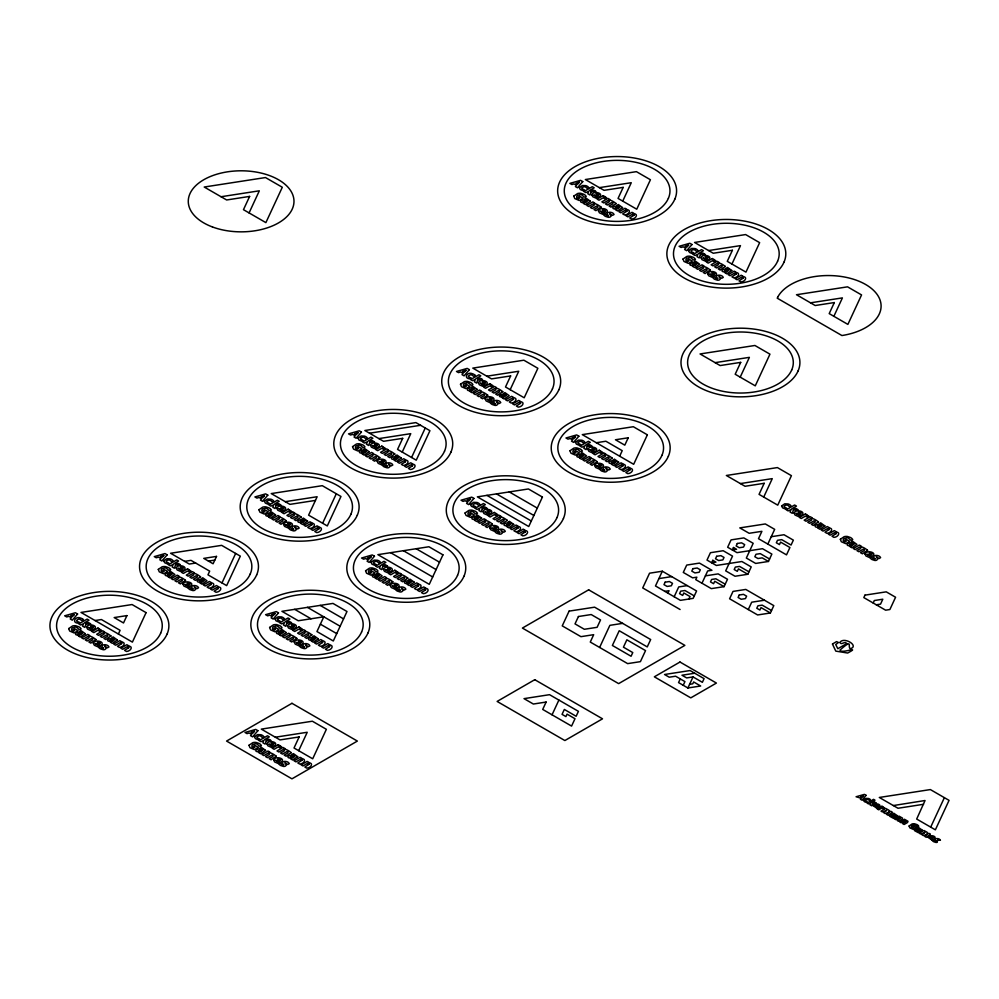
<?xml version="1.0" encoding="UTF-8"?>
<svg xmlns="http://www.w3.org/2000/svg" width="999" height="999" viewBox="0 0 999 999"><rect width="100%" height="100%" fill="white"/><g stroke="black" fill="none" stroke-linecap="round" stroke-linejoin="round"><path stroke-width="1.5" d="M923.526 804.307L898.001 808.253L879.307 797.464L930.369 789.572L949.05 800.361L935.376 829.832L916.682 819.043L925.049 800.511L893.331 805.556M249.076 212.924L259.328 190.809L221.041 196.741M118.382 634.015L120.092 630.332L101.411 619.542L95.03 620.529M221.99 582.917L235.664 553.446M322.627 523.239L336.301 493.768M402.235 452.085L410.776 433.653L378.871 438.598M411.576 457.48L425.249 427.997M298.689 750.699L307.23 732.267L275.324 737.212M510.177 389.685L518.731 371.253L486.825 376.198M622.727 201.124L631.281 182.705L599.375 187.637M619.667 456.206L622.227 450.674L605.881 441.233L596.316 442.719M731.942 264.036L740.496 245.617L708.591 250.549M552.047 714.822L558.891 700.074M599.625 647.439L609.877 625.337L622.639 623.364M740.209 377.147L749.4 357.355L715.122 362.649M662.325 571.216L655.481 585.963L680.394 600.349L693.156 598.364L696.578 590.996L662.325 571.216L649.55 573.201L642.719 587.936L680.094 609.515M667.931 593.156L669.08 590.696L664.822 591.358M674.163 596.753L678.721 586.925L687.237 585.601M688.898 599.025L690.047 596.565L683.816 592.969L682.679 595.429L679.557 593.631L680.694 591.171L684.952 590.521L694.293 595.916M701.972 583.229L707.679 570.941L711.925 570.292L699.475 563.099L686.713 565.072L683.291 572.439L692.632 577.834L696.89 577.172L695.741 579.632L711.313 588.623L724.075 586.65L727.497 579.27L718.156 573.888L705.394 575.861M833.865 316.308L842.419 297.889L810.514 302.822M763.723 497.065L772.277 478.633L740.371 483.578M680.269 678.908L678.558 682.592L687.899 687.986L700.661 686.001L693.656 681.955L692.806 683.803L689.61 684.303M683.229 685.289L684.939 681.605L675.599 676.211L669.218 677.197L664.547 674.5L690.072 670.541L704.083 678.633L702.372 682.317L693.031 676.922L686.65 677.921L681.98 675.224L694.742 673.239M687.899 687.986L693.031 676.922M747.801 574.275L751.211 566.908L741.87 561.513L716.345 565.471L707.005 560.077L710.426 552.709L723.189 550.724L732.529 556.118L725.686 570.866L735.039 576.248L747.801 574.275L738.448 568.881L737.312 571.341L734.203 569.542L735.339 567.082L739.597 566.433L748.938 571.828M767.831 544.08L774.675 529.345L765.321 523.951L739.797 527.897L749.15 533.291L761.912 531.318L758.491 538.686L786.513 554.87L789.934 547.502L780.594 542.107L779.457 544.567L776.335 542.769L777.484 540.309L781.73 539.647L791.071 545.042L793.356 540.134L784.015 534.74L771.253 536.713M768.443 561.463L771.865 554.095L762.524 548.701L737 552.647L727.659 547.252L731.068 539.885L743.843 537.912L753.184 543.306L746.34 558.041L755.681 563.436L768.443 561.463L762.212 557.867L757.966 558.528L754.844 556.73L755.993 554.27L760.239 553.621L769.592 559.015M748.276 609.565L751.698 602.197L764.46 600.224M770.379 612.986L773.8 605.619L745.778 589.435L733.016 591.408L729.595 598.776L757.617 614.959L770.379 612.986L761.038 607.592L759.902 610.052L756.78 608.254L757.929 605.794L762.175 605.144L771.528 610.526M873.163 602.996L874.312 600.536L882.816 599.213L880.531 604.133L876.285 604.795M930.693 827.135L944.38 797.664M165.609 573.838L168.019 573.101L171.99 574.5L172.028 573.513L169.193 572.315L170.642 571.478L174.875 574.512L169.88 577.859L168.007 576.773L168.656 576.411L165.584 575.524A2.46 1.424 0 0 1 165.597 573.888M197.69 580.132L200.1 579.395L204.071 580.781L204.108 579.807L201.274 578.608L202.735 577.772L206.955 580.794L201.973 584.14L200.1 583.066L200.737 582.692L197.677 581.805A2.46 1.424 0 0 1 197.69 580.169M690.334 263.486L692.732 262.737L696.703 264.136L696.74 263.162L693.905 261.963L695.366 261.126L699.587 264.148L694.605 267.495L692.732 266.421L693.368 266.046L690.309 265.16A2.46 1.424 0 0 1 690.321 263.524M499.9 394.98L502.31 394.243L506.281 395.629L506.318 394.655L503.484 393.456L504.945 392.619L509.165 395.654L504.17 398.988L502.31 397.914L502.947 397.54L499.875 396.653A2.46 1.424 0 0 1 499.9 395.017M372.889 575.249L375.299 574.5L379.27 575.899L379.308 574.924L376.473 573.726L377.934 572.877L382.155 575.911L377.16 579.258L375.299 578.184L375.936 577.809L372.864 576.923A2.46 1.424 0 0 1 372.889 575.287M577.31 455.219L579.72 454.47L583.678 455.869L583.716 454.895L580.881 453.696L582.342 452.847L586.563 455.881L581.58 459.228L579.707 458.154L580.344 457.779L577.285 456.893A2.46 1.424 0 0 1 577.297 455.257M847.651 543.743L850.062 542.994L854.033 544.393L854.07 543.419L851.235 542.22L852.696 541.383L856.917 544.405L851.922 547.752L850.062 546.678L850.698 546.303L847.627 545.417A2.46 1.424 0 0 1 847.639 543.781M369.53 433.204L420.579 425.299M285.252 501.673L317.158 496.728L308.604 515.159L327.297 525.936L340.971 496.466L322.29 485.676L271.241 493.581L289.922 504.37L315.447 500.412M184.615 561.351L190.996 560.364L209.678 571.141L207.967 574.825L226.661 585.614L240.334 556.143L221.653 545.354L170.604 553.259L189.286 564.048L195.667 563.049M208.429 561.076L214.81 560.089M658.903 578.596L671.665 576.61M725.224 584.19L715.883 578.796L711.625 579.457L710.489 581.905L713.598 583.703L714.735 581.256L724.075 586.65M509.265 491.92L537.287 508.104M496.503 493.893L533.866 515.472M486.925 495.367L531.306 520.991M416.171 548.738L439.535 562.212M403.409 550.711L436.113 569.592M390.646 552.684L432.692 576.96M320.204 605.394L343.569 618.881M307.442 607.367L340.147 626.248M294.68 609.34L311.039 618.781M320.379 624.175L336.725 633.616M474.762 374.987L475.399 375.774C473.364 378.171 472.015 372.839 469.255 375.374C465.509 377.697 474.725 377.585 469.992 378.896C462.999 378.396 467.345 371.316 472.427 373.713A6.331 3.659 0 0 1 474.762 374.987M82.967 619.318L83.604 620.117C81.568 622.514 80.22 617.17 77.46 619.717C73.714 622.027 82.929 621.915 78.197 623.239C71.204 622.727 75.549 615.659 80.632 618.056A6.331 3.659 0 0 1 82.967 619.33M832.467 644.093L835.788 651.123L847.664 653.034C861.9 645.317 840.746 654.333 840.009 650.049C853.433 638.311 847.439 646.341 850.174 648.776C859.914 646.116 843.743 636.051 839.772 642.557C841.533 645.729 844.717 640.484 846.865 643.518L837.824 648.713L835.726 644.542L838.498 642.482L836.538 641.608L832.492 644.005M163.724 560.851L164.698 562.749L167.782 564.048C172.365 562.986 162.213 562.075 167.907 560.139C170.529 558.566 171.141 563.486 173.189 560.926L172.552 560.139A6.331 3.659 0 0 0 170.217 558.866L166.858 558.716L163.724 560.851M264.36 501.173L265.334 503.071L268.419 504.37C273.002 503.309 262.849 502.397 268.544 500.462C271.166 498.901 271.778 503.808 273.826 501.248L273.189 500.462A6.331 3.659 0 0 0 270.854 499.188L267.495 499.038L264.36 501.173M254.445 736.713L255.407 738.623L258.491 739.909C263.074 738.848 252.922 737.936 258.616 736.001C261.251 734.44 261.863 739.36 263.898 736.787L263.261 736.001A6.331 3.659 0 0 0 260.926 734.727L257.58 734.59L254.445 736.713M275.05 618.918L276.011 620.816L279.096 622.115C283.679 621.041 273.526 620.129 279.221 618.206C281.855 616.633 282.467 621.553 284.503 618.993L283.866 618.194A6.331 3.659 0 0 0 281.543 616.92L278.184 616.783L275.05 618.918M357.992 438.099L358.953 440.01L362.038 441.296C366.621 440.234 356.468 439.323 362.162 437.387C364.797 435.826 365.409 440.746 367.445 438.174L366.808 437.387A6.331 3.659 0 0 0 364.485 436.113L361.126 435.976L357.992 438.099M371.016 562.25L371.978 564.16L375.062 565.446C379.645 564.385 369.493 563.473 375.187 561.55C377.822 559.977 378.434 564.897 380.469 562.325L379.832 561.538A6.331 3.659 0 0 0 377.497 560.264L374.15 560.127L371.016 562.25M470.479 504.458L471.453 506.356L474.537 507.654C479.12 506.58 468.968 505.669 474.662 503.746C477.285 502.172 477.897 507.092 479.945 504.532L479.308 503.733A6.331 3.659 0 0 0 476.973 502.46L473.613 502.322L470.479 504.458M579.333 187.637L580.294 189.535L583.379 190.834C587.961 189.76 577.809 188.848 583.503 186.925C586.138 185.352 586.738 190.272 588.786 187.712L588.149 186.913A6.331 3.659 0 0 0 585.814 185.639L582.454 185.502L579.333 187.637M575.424 442.22L576.386 444.13L579.47 445.417C584.065 444.355 573.901 443.444 579.595 441.521C582.23 439.947 582.842 444.867 584.877 442.295L584.24 441.508A6.331 3.659 0 0 0 581.918 440.234L578.558 440.097L575.424 442.22M688.536 250.549L689.51 252.447L692.594 253.746C697.177 252.672 687.025 251.76 692.719 249.837C695.341 248.264 695.953 253.184 698.001 250.624L697.364 249.825A6.331 3.659 0 0 0 695.029 248.564L691.67 248.414L688.536 250.549M781.605 505.944L782.579 507.842L785.664 509.14C790.246 508.066 780.094 507.155 785.788 505.232C788.423 503.658 789.023 508.578 791.071 506.018L790.434 505.219A6.331 3.659 0 0 0 788.099 503.958L784.739 503.808L781.605 505.944M863.436 800.049C864.073 803.508 870.216 802.334 865.284 800.586C866.77 796.927 870.766 802.684 870.291 799.487A4.92 2.847 0 0 0 868.481 798.501L865.871 798.388L863.436 800.049M86.588 627.16L87.575 629.133L91.196 630.706C95.941 630.357 81.031 624.338 93.631 629.432C99.912 626.048 88.112 622.452 86.588 627.16M93.357 643.306L94.343 645.279L97.964 646.852C102.71 646.503 87.8 640.484 100.387 645.579C106.681 642.182 94.88 638.598 93.357 643.306M176.174 567.969L177.16 569.954L180.782 571.515C185.527 571.178 170.617 565.147 183.217 570.242C189.498 566.858 177.697 563.274 176.174 567.969M182.942 584.115L183.928 586.088L187.55 587.662C192.295 587.325 177.385 581.293 189.985 586.388C196.266 583.004 184.465 579.42 182.942 584.115M276.81 508.291L277.797 510.277L281.418 511.85C286.164 511.5 271.253 505.482 283.853 510.564C290.135 507.18 278.334 503.596 276.81 508.291M283.579 524.438L284.565 526.411L288.187 527.984C292.932 527.647 278.022 521.615 290.622 526.71C296.903 523.326 285.102 519.742 283.579 524.438M266.883 743.83L267.882 745.816L271.503 747.389C276.236 747.04 261.326 741.021 273.926 746.103C280.207 742.719 268.406 739.135 266.883 743.83M287.487 626.036L288.486 628.009L292.108 629.582C296.84 629.233 281.93 623.214 294.53 628.309C300.811 624.912 289.011 621.328 287.487 626.036M273.651 759.977L274.65 761.962L278.271 763.536C283.004 763.186 268.094 757.167 280.694 762.249C286.975 758.865 275.175 755.281 273.651 759.977M294.255 642.17L295.254 644.155L298.876 645.729C303.609 645.379 288.699 639.36 301.298 644.455C307.58 641.058 295.779 637.474 294.255 642.17M370.429 445.217L371.428 447.202L375.05 448.776C379.782 448.426 364.872 442.407 377.472 447.49C383.753 444.105 371.953 440.522 370.429 445.217M377.197 461.363L378.196 463.349L381.818 464.922C386.551 464.572 371.64 458.553 384.24 463.636C390.522 460.252 378.721 456.668 377.197 461.363M383.454 569.368L384.453 571.353L388.074 572.927C392.807 572.577 377.897 566.558 390.497 571.64C396.778 568.256 384.977 564.672 383.454 569.368M390.222 585.514L391.221 587.499L394.842 589.073C399.575 588.723 384.665 582.704 397.265 587.787C403.546 584.403 391.745 580.819 390.222 585.514M478.384 382.817L479.37 384.802L482.992 386.376C487.737 386.026 472.827 380.007 485.427 385.09C491.708 381.705 479.907 378.122 478.384 382.817M485.152 398.963L486.138 400.949L489.76 402.522C494.505 402.172 479.595 396.153 492.182 401.236C498.476 397.852 486.675 394.268 485.152 398.963M482.929 511.563L483.916 513.548L487.537 515.122C492.282 514.772 477.372 508.753 489.972 513.848C496.253 510.452 484.453 506.868 482.929 511.563M489.697 527.709L490.684 529.695L494.305 531.268C499.05 530.919 484.14 524.9 496.74 529.982C503.021 526.598 491.221 523.014 489.697 527.709M591.77 194.755L592.769 196.728L596.378 198.302C601.123 197.952 586.213 191.933 598.813 197.028C605.094 193.631 593.294 190.047 591.77 194.755M598.438 210.839L599.437 212.824L603.059 214.398C607.804 214.048 592.882 208.029 605.481 213.112C611.775 209.728 599.962 206.144 598.438 210.839M587.862 449.338L588.861 451.323L592.482 452.897C597.227 452.547 582.305 446.528 594.904 451.61C601.186 448.226 589.385 444.642 587.862 449.338M594.63 465.484L595.629 467.47L599.25 469.043C603.995 468.693 589.073 462.674 601.673 467.757C607.954 464.373 596.153 460.789 594.63 465.484M700.986 257.667L701.972 259.64L705.594 261.214C710.339 260.864 695.429 254.845 708.029 259.94C714.31 256.543 702.509 252.959 700.986 257.667M707.654 273.751L708.653 275.736L712.275 277.31C717.007 276.96 702.097 270.941 714.697 276.024C720.978 272.64 709.178 269.056 707.654 273.751M794.055 513.061L795.042 515.034L798.663 516.608C803.408 516.258 788.498 510.239 801.098 515.334C807.379 511.95 795.579 508.354 794.055 513.061M864.984 554.008L865.983 555.993L869.605 557.567C874.337 557.217 859.427 551.198 872.027 556.281C878.308 552.897 866.508 549.313 864.984 554.008M873.101 805.581C884.727 814.11 868.119 800.861 878.583 807.354C883.478 804.719 874.287 801.922 873.101 805.581M928.271 837.437C939.897 845.966 923.288 832.704 933.753 839.21C938.635 836.575 929.457 833.778 928.271 837.437M68.694 628.596L69.68 631.031L74.151 632.966L78.084 630.694L74.588 628.683L73.089 629.545L74.65 630.444C71.603 633.316 69.905 627.31 73.988 627.409C77.597 625.274 78.571 631.78 81.106 628.92A8.179 4.72 0 0 0 78.884 626.81L75.799 625.761A5.182 2.997 0 0 0 72.527 625.973L68.694 628.596M158.292 569.405L159.266 571.84L163.736 573.776L167.67 571.503L164.173 569.492L162.675 570.354L164.236 571.253C161.189 574.125 159.49 568.119 163.586 568.231C167.183 566.096 168.157 572.602 170.692 569.73A8.179 4.72 0 0 0 168.469 567.632L165.384 566.583A5.182 2.997 0 0 0 162.113 566.795L158.292 569.405M258.928 509.727L259.902 512.162L264.373 514.098L268.306 511.825L264.81 509.815L263.311 510.676L264.872 511.575C261.825 514.448 260.127 508.441 264.211 508.553C267.819 506.418 268.793 512.924 271.328 510.052A8.179 4.72 0 0 0 269.106 507.954L266.021 506.905A5.182 2.997 0 0 0 262.749 507.117L258.928 509.727M249.001 745.266L249.975 747.702L254.458 749.65L258.391 747.377L254.895 745.354L253.396 746.216L254.945 747.115C251.898 749.987 250.2 743.98 254.295 744.093C257.904 741.957 258.878 748.463 261.401 745.591A8.179 4.72 0 0 0 259.178 743.493L256.094 742.444A5.182 2.997 0 0 0 252.822 742.657L249.001 745.266M269.605 627.459L270.592 629.894L275.062 631.843L278.996 629.57L275.499 627.547L274.001 628.421L275.549 629.308C272.502 632.192 270.816 626.186 274.9 626.286C278.509 624.15 279.483 630.656 282.018 627.784A8.179 4.72 0 0 0 279.795 625.686L276.698 624.637A5.182 2.997 0 0 0 273.439 624.85L269.605 627.459M352.547 446.653L353.534 449.088L358.004 451.036L361.938 448.763L358.441 446.74L356.943 447.602L358.491 448.501C355.444 451.373 353.758 445.367 357.842 445.479C361.451 443.344 362.425 449.85 364.96 446.978A8.179 4.72 0 0 0 362.737 444.88L359.64 443.831A5.182 2.997 0 0 0 356.381 444.043L352.547 446.653M365.572 570.804L366.546 573.239L371.029 575.187L374.962 572.914L371.466 570.891L369.967 571.753L371.516 572.652C368.469 575.524 366.77 569.517 370.866 569.63C374.475 567.494 375.449 574 377.972 571.128A8.179 4.72 0 0 0 375.749 569.03L372.664 567.981A5.182 2.997 0 0 0 369.393 568.194L365.572 570.804M460.489 384.253L461.476 386.688L465.946 388.636L469.88 386.363L466.383 384.34L464.885 385.202L466.446 386.101C463.399 388.973 461.7 382.967 465.784 383.079C469.393 380.944 470.367 387.45 472.902 384.578A8.179 4.72 0 0 0 470.679 382.48L467.594 381.431A5.182 2.997 0 0 0 464.323 381.643L460.489 384.253M465.047 512.999L466.021 515.434L470.492 517.382L474.425 515.109L470.929 513.086L469.43 513.948L470.991 514.847C467.944 517.719 466.246 511.725 470.329 511.825C473.938 509.69 474.912 516.196 477.447 513.324A8.179 4.72 0 0 0 475.224 511.226L472.14 510.177A5.182 2.997 0 0 0 468.868 510.389L465.047 512.999M573.788 196.129L574.775 198.564L579.245 200.512L583.179 198.239L579.682 196.216L578.184 197.078L579.732 197.977C576.698 200.849 574.999 194.842 579.083 194.955C582.692 192.819 583.666 199.325 586.201 196.453A8.179 4.72 0 0 0 583.978 194.355L580.881 193.307A5.182 2.997 0 0 0 577.622 193.519L573.788 196.129M569.979 450.774L570.966 453.209L575.436 455.157L579.37 452.884L575.874 450.861L574.375 451.723L575.923 452.622C572.889 455.494 571.191 449.488 575.274 449.6C578.883 447.465 579.857 453.971 582.392 451.098A8.179 4.72 0 0 0 580.169 449.001L577.072 447.952A5.182 2.997 0 0 0 573.813 448.164L569.979 450.774M683.004 259.041L683.99 261.476L688.461 263.424L692.394 261.151L688.898 259.128L687.399 259.99L688.948 260.889C685.901 263.761 684.215 257.767 688.299 257.867C691.907 255.732 692.881 262.238 695.416 259.365A8.179 4.72 0 0 0 693.194 257.267L690.097 256.219A5.182 2.997 0 0 0 686.837 256.431L683.004 259.041M840.334 539.298L841.308 541.733L845.791 543.681L849.724 541.408L846.228 539.385L844.729 540.247L846.278 541.146C843.231 544.018 841.533 538.011 845.629 538.124C849.237 535.988 850.211 542.494 852.734 539.622A8.179 4.72 0 0 0 850.511 537.524L847.427 536.475A5.182 2.997 0 0 0 844.155 536.688L840.334 539.298M909.102 825.998L909.864 827.884L913.348 829.395L916.408 827.634L913.685 826.061L912.524 826.735L913.723 827.434C911.363 829.669 910.039 824.999 913.223 825.074C916.021 823.413 916.782 828.483 918.755 826.248A6.369 3.671 0 0 0 917.02 824.612L914.622 823.8A4.033 2.323 0 0 0 912.075 823.963L909.102 825.998M103.372 648.101C101.361 649.862 100.512 644.355 98.614 647.252A7.492 4.321 0 0 0 100.375 648.826L103.134 649.725A2.572 1.486 0 0 0 104.883 649.537L106.094 648.513L104.633 646.016L107.442 647.814L108.966 646.94C107.617 643.393 98.664 644.318 103.372 648.101M192.957 588.923C190.946 590.684 190.097 585.177 188.199 588.061A7.492 4.321 0 0 0 189.96 589.635L192.72 590.546A2.572 1.486 0 0 0 194.468 590.359L195.679 589.323L194.218 586.825L197.028 588.636L198.551 587.749C197.203 584.203 188.249 585.127 192.957 588.923M293.594 529.245C291.583 531.006 290.734 525.499 288.836 528.384A7.492 4.321 0 0 0 290.597 529.957L293.356 530.869A2.572 1.486 0 0 0 295.105 530.681L296.316 529.645L294.855 527.147L297.665 528.958L299.188 528.071C297.839 524.525 288.886 525.449 293.594 529.245M304.27 646.977C302.26 648.738 301.423 643.231 299.525 646.128A7.492 4.321 0 0 0 301.273 647.702L304.033 648.601A2.572 1.486 0 0 0 305.794 648.413L306.993 647.389L305.544 644.892L308.354 646.69L309.877 645.816C308.529 642.257 299.575 643.181 304.27 646.977M283.666 764.784C281.656 766.545 280.806 761.038 278.921 763.935A7.492 4.321 0 0 0 280.669 765.496L283.429 766.408A2.572 1.486 0 0 0 285.19 766.221L286.388 765.197L284.94 762.687L287.749 764.497L289.273 763.611C287.924 760.064 278.958 760.988 283.666 764.784M387.212 466.171C385.202 467.932 384.365 462.425 382.467 465.322A7.492 4.321 0 0 0 384.215 466.883L386.975 467.794A2.572 1.486 0 0 0 388.736 467.607L389.935 466.583L388.486 464.073L391.296 465.884L392.819 464.997C391.471 461.451 382.517 462.375 387.212 466.171M400.237 590.322C398.226 592.082 397.377 586.575 395.492 589.472A7.492 4.321 0 0 0 397.24 591.046L400 591.945A2.572 1.486 0 0 0 401.76 591.758L402.959 590.734L401.511 588.236L404.32 590.034L405.844 589.148C404.495 585.601 395.529 586.525 400.237 590.322M495.167 403.771C493.156 405.532 492.307 400.025 490.409 402.922A7.492 4.321 0 0 0 492.17 404.483L494.93 405.394A2.572 1.486 0 0 0 496.678 405.207L497.889 404.183L496.428 401.673L499.238 403.484L500.761 402.597C499.413 399.051 490.459 399.975 495.167 403.771M499.712 532.517C497.702 534.278 496.853 528.771 494.955 531.668A7.492 4.321 0 0 0 496.715 533.241L499.475 534.14A2.572 1.486 0 0 0 501.223 533.953L502.435 532.929L500.974 530.432L503.783 532.23L505.307 531.343C503.958 527.797 495.005 528.721 499.712 532.517M608.466 215.647C606.455 217.407 605.606 211.9 603.708 214.797A7.492 4.321 0 0 0 605.469 216.371L608.229 217.27A2.572 1.486 0 0 0 609.977 217.083L611.188 216.059L609.727 213.561L612.537 215.359L614.06 214.473C612.712 210.926 603.758 211.85 608.466 215.647M604.645 470.292C602.647 472.052 601.798 466.545 599.899 469.443A7.492 4.321 0 0 0 601.648 471.016L604.42 471.915A2.572 1.486 0 0 0 606.168 471.728L607.367 470.704L605.918 468.206L608.728 470.005L610.252 469.118C608.903 465.571 599.949 466.496 604.645 470.292M717.669 278.559C715.659 280.319 714.822 274.812 712.924 277.71A7.492 4.321 0 0 0 714.672 279.283L717.432 280.182A2.572 1.486 0 0 0 719.193 279.995L720.391 278.971L718.943 276.473L721.753 278.271L723.276 277.385C721.927 273.838 712.974 274.762 717.669 278.559M874.999 558.816C872.989 560.576 872.139 555.069 870.254 557.966A7.492 4.321 0 0 0 872.002 559.54L874.762 560.439A2.572 1.486 0 0 0 876.523 560.252L877.721 559.228L876.273 556.73L879.083 558.528L880.606 557.642C879.257 554.095 870.291 555.019 874.999 558.816M936.063 841.17C934.502 842.544 933.84 838.261 932.367 840.509A5.832 3.359 0 0 0 933.74 841.732L935.888 842.432A1.998 1.149 0 0 0 937.249 842.294C937.786 838.773 936.875 840.334 940.421 840.259C939.372 837.499 932.404 838.223 936.063 841.17M78.134 634.028L79.995 635.052L81.256 634.328L78.134 634.028M110.227 640.322L112.088 641.346L113.337 640.621L110.227 640.322M167.72 574.85L169.58 575.861L170.841 575.137L167.72 574.85M199.812 581.131L201.673 582.155L202.934 581.43L199.812 581.131M268.356 515.172L270.217 516.196L271.478 515.459L268.356 515.172M300.449 521.453L302.31 522.477L303.559 521.753L300.449 521.453M279.046 632.904L280.906 633.928L282.168 633.204L279.046 632.904M258.441 750.711L260.302 751.735L261.551 751.011L258.441 750.711M311.126 639.198L312.987 640.209L314.248 639.485L311.126 639.198M361.988 452.097L363.848 453.121L365.11 452.397L361.988 452.097M290.522 756.992L292.382 758.016L293.644 757.292L290.522 756.992M394.068 458.379L395.929 459.403L397.19 458.678L394.068 458.379M375.012 576.248L376.873 577.272L378.122 576.548L375.012 576.248M407.093 582.529L408.953 583.553L410.214 582.829L407.093 582.529M469.93 389.697L471.79 390.721L473.051 389.997L469.93 389.697M502.022 395.979L503.883 397.003L505.132 396.278L502.022 395.979M474.475 518.444L476.336 519.468L477.597 518.743L474.475 518.444M506.568 524.737L508.429 525.749L509.69 525.024L506.568 524.737M583.229 201.573L585.089 202.597L586.351 201.873L583.229 201.573M615.409 207.917L617.27 208.941L618.531 208.217L615.409 207.917M579.42 456.218L581.281 457.242L582.542 456.518L579.42 456.218M611.5 462.5L613.374 463.524L614.622 462.799L611.5 462.5M692.444 264.485L694.305 265.509L695.566 264.785L692.444 264.485M724.625 270.829L726.485 271.853L727.747 271.129L724.625 270.829M817.694 526.223L819.555 527.247L820.816 526.523L817.694 526.223M849.774 544.742L851.635 545.766L852.884 545.042L849.774 544.742M891.495 815.821L892.944 816.62L893.918 816.058L891.495 815.821M916.445 830.231L917.894 831.018L918.868 830.456L916.445 830.231M95.941 639.535L90.784 643.094L88.886 642.007L92.645 639.822L92.682 638.848L91.446 638.548L87.175 641.008L85.277 639.922L89.023 637.737L89.073 636.763L87.837 636.463L83.566 638.935L81.681 637.849L87.712 634.365L89.598 635.451L88.923 635.839C92.033 636.663 93.569 637.749 95.941 639.535M110.951 635.976L105.794 639.535L103.908 638.436L107.655 636.251L107.705 635.277L106.468 634.977L102.185 637.449L100.3 636.351L104.046 634.178L104.096 633.191L102.86 632.891L98.576 635.364L96.703 634.278L102.735 630.794L104.608 631.88L103.946 632.267C107.055 633.091 108.591 634.178 110.951 635.976M185.527 580.344L180.369 583.903L178.484 582.817L182.23 580.631L182.28 579.657L181.031 579.358L176.761 581.83L174.875 580.731L178.609 578.546L178.671 577.572L177.422 577.272L173.152 579.745L171.266 578.658L177.298 575.174L179.183 576.261L178.521 576.648C181.618 577.472 183.154 578.558 185.527 580.344M200.537 576.785L195.379 580.344L193.494 579.245L197.24 577.072L197.29 576.086L196.054 575.786L191.771 578.259L189.885 577.172L193.631 574.987L193.681 574.013L192.445 573.701L188.162 576.173L186.289 575.087L192.32 571.603L194.193 572.689L193.531 573.076C196.641 573.901 198.177 574.987 200.537 576.785M286.164 520.679L281.006 524.238L279.108 523.139L282.867 520.954L282.904 519.98L281.668 519.68L277.397 522.152L275.499 521.053L279.245 518.881L279.308 517.894L278.059 517.594L273.788 520.067L271.903 518.981L277.934 515.496L279.82 516.583L279.146 516.97C282.255 517.794 283.791 518.881 286.164 520.679M301.174 517.107L296.016 520.666L294.131 519.567L297.877 517.395L297.927 516.408L296.691 516.108L292.407 518.581L290.522 517.494L294.268 515.309L294.318 514.335L293.082 514.035L288.798 516.495L286.925 515.409L292.957 511.925L294.83 513.011L294.168 513.399C297.277 514.223 298.813 515.309 301.174 517.107M296.84 638.411L291.683 641.97L289.797 640.883L293.544 638.698L293.594 637.724L292.357 637.424L288.074 639.884L286.189 638.798L289.935 636.613L289.985 635.639L288.748 635.339L284.478 637.799L282.592 636.713L288.624 633.241L290.497 634.328L289.835 634.702C292.944 635.539 294.48 636.625 296.84 638.411M311.863 634.84L306.705 638.398L304.82 637.312L308.566 635.127L308.616 634.153L307.367 633.853L303.097 636.313L301.211 635.227L304.945 633.041L305.007 632.067L303.758 631.768L299.488 634.24L297.615 633.154L303.634 629.67L305.519 630.756L304.857 631.143C307.954 631.967 309.49 633.054 311.863 634.84M276.236 756.218L271.079 759.777L269.193 758.678L272.939 756.493L272.989 755.519L271.753 755.219L267.47 757.692L265.584 756.593L269.33 754.42L269.38 753.433L268.144 753.134L263.861 755.606L261.988 754.52L268.019 751.036L269.892 752.122L269.231 752.509C272.34 753.333 273.876 754.42 276.236 756.218M379.782 457.604L374.625 461.163L372.739 460.064L376.486 457.879L376.536 456.905L375.299 456.605L371.016 459.078L369.131 457.979L372.877 455.806L372.927 454.82L371.69 454.52L367.407 456.993L365.534 455.906L371.566 452.422L373.439 453.509L372.777 453.896C375.886 454.72 377.422 455.806 379.782 457.604M291.258 752.647L286.101 756.206L284.203 755.119L287.962 752.934L287.999 751.96L286.763 751.648L282.492 754.12L280.594 753.034L284.34 750.848L284.39 749.874L283.154 749.575L278.883 752.035L276.998 750.948L283.029 747.477L284.915 748.551L284.24 748.938C287.35 749.774 288.886 750.861 291.258 752.647M394.805 454.033L389.647 457.592L387.762 456.506L391.508 454.32L391.558 453.346L390.309 453.034L386.039 455.507L384.153 454.42L387.887 452.235L387.949 451.261L386.7 450.961L382.43 453.421L380.544 452.335L386.576 448.863L388.461 449.937L387.799 450.324C390.896 451.161 392.432 452.247 394.805 454.033M392.807 581.755L387.649 585.314L385.764 584.215L389.51 582.042L389.56 581.056L388.324 580.756L384.041 583.229L382.155 582.142L385.901 579.957L385.951 578.983L384.715 578.671L380.432 581.143L378.559 580.057L384.59 576.573L386.463 577.659L385.801 578.046C388.911 578.871 390.447 579.957 392.807 581.755M407.829 578.184L402.672 581.743L400.774 580.656L404.533 578.471L404.57 577.497L403.334 577.197L399.063 579.657L397.165 578.571L400.911 576.386L400.961 575.412L399.725 575.112L395.454 577.572L393.569 576.485L399.6 573.014L401.486 574.1L400.811 574.475C403.921 575.312 405.457 576.398 407.829 578.184M487.737 395.204L482.579 398.763L480.681 397.664L484.44 395.479L484.478 394.505L483.241 394.205L478.971 396.678L477.072 395.579L480.819 393.406L480.869 392.42L479.632 392.12L475.362 394.593L473.476 393.506L479.508 390.022L481.393 391.108L480.719 391.496C483.828 392.32 485.364 393.406 487.737 395.204M502.747 391.633L497.589 395.192L495.704 394.106L499.45 391.92L499.5 390.946L498.264 390.634L493.981 393.107L492.095 392.02L495.841 389.835L495.891 388.861L494.655 388.561L490.372 391.021L488.499 389.935L494.53 386.463L496.403 387.537L495.741 387.924C498.851 388.761 500.387 389.847 502.747 391.633M492.282 523.951L487.125 527.509L485.227 526.411L488.986 524.238L489.023 523.264L487.787 522.952L483.516 525.424L481.63 524.338L485.364 522.152L485.427 521.178L484.178 520.879L479.907 523.339L478.022 522.252L484.053 518.781L485.939 519.855L485.264 520.242C488.374 521.078 489.91 522.152 492.282 523.951M601.023 207.08L595.879 210.639L593.98 209.54L597.727 207.367L597.777 206.381L596.54 206.081L592.27 208.554L590.372 207.467L594.118 205.282L594.168 204.308L592.931 204.008L588.661 206.468L586.775 205.382L592.807 201.898L594.692 202.984L594.018 203.371C597.127 204.196 598.663 205.282 601.023 207.08M507.292 520.379L502.135 523.938L500.249 522.852L503.996 520.666L504.045 519.692L502.809 519.393L498.526 521.853L496.64 520.766L500.387 518.581L500.437 517.607L499.2 517.307L494.917 519.767L493.044 518.693L499.075 515.209L500.949 516.296L500.287 516.67C503.396 517.507 504.932 518.593 507.292 520.379M616.133 203.559L610.988 207.118L609.09 206.031L612.837 203.846L612.887 202.872L611.65 202.572L607.38 205.045L605.481 203.946L609.228 201.761L609.278 200.787L608.041 200.487L603.771 202.959L601.885 201.873L607.916 198.389L609.802 199.475L609.128 199.862C612.237 200.687 613.773 201.773 616.133 203.559M597.215 461.725L592.07 465.284L590.172 464.185L593.918 462.013L593.968 461.026L592.732 460.726L588.461 463.199L586.563 462.112L590.309 459.927L590.359 458.953L589.123 458.641L584.852 461.113L582.966 460.027L588.998 456.543L590.884 457.629L590.209 458.017C593.319 458.841 594.855 459.927 597.215 461.725M612.237 458.154L607.08 461.713L605.194 460.626L608.94 458.441L608.99 457.467L607.742 457.167L603.471 459.627L601.585 458.541L605.319 456.356L605.382 455.382L604.133 455.082L599.862 457.542L597.989 456.456L604.02 452.984L605.894 454.07L605.232 454.445C608.341 455.282 609.865 456.368 612.237 458.154M710.239 269.992L705.082 273.551L703.196 272.452L706.942 270.279L706.992 269.305L705.756 268.993L701.473 271.466L699.587 270.379L703.333 268.194L703.383 267.22L702.147 266.92L697.864 269.38L695.991 268.294L702.022 264.822L703.895 265.896L703.234 266.283C706.343 267.12 707.879 268.194 710.239 269.992M725.349 266.471L720.192 270.03L718.306 268.943L722.052 266.758L722.102 265.784L720.866 265.484L716.583 267.957L714.697 266.858L718.443 264.673L718.493 263.699L717.257 263.399L712.974 265.871L711.101 264.785L717.132 261.301L719.005 262.387L718.343 262.774C721.453 263.599 722.989 264.685 725.349 266.471M818.418 521.865L813.261 525.424L811.375 524.338L815.122 522.152L815.172 521.178L813.935 520.879L809.665 523.351L807.766 522.252L811.513 520.079L811.563 519.093L810.326 518.793L806.056 521.266L804.17 520.179L810.201 516.695L812.075 517.782L811.413 518.169C814.522 518.993 816.058 520.079 818.418 521.865M867.569 550.249L862.412 553.808L860.526 552.709L864.272 550.536L864.322 549.55L863.086 549.25L858.803 551.723L856.917 550.636L860.663 548.451L860.713 547.477L859.477 547.177L855.194 549.637L853.321 548.551L859.352 545.067L861.225 546.153L860.564 546.54C863.673 547.365 865.209 548.451 867.569 550.249M892.057 812.437L888.049 815.209L886.588 814.36L889.535 811.9L885.251 813.586L883.778 812.736L886.725 810.276L882.442 811.962L880.981 811.126L885.663 808.416L888.998 810.251L889.085 811.176L891.021 811.413A2.21 1.274 0 0 1 891.932 812L892.057 812.437M930.294 834.502L926.273 837.274L924.812 836.425L927.759 833.965L923.476 835.651L922.002 834.802L924.949 832.354L920.666 834.04L919.205 833.191L923.888 830.481L927.234 832.317L927.309 833.253L929.245 833.491A2.21 1.274 0 0 1 930.169 834.078L930.294 834.502M121.703 643.593L117.532 646.303L119.418 647.389C123.901 647.252 126.686 641.733 121.016 642.12L121.678 641.733L119.805 640.646L113.774 644.13L115.647 645.217L119.93 642.744L121.703 643.593M128.746 647.664L124.575 650.361L126.461 651.46C130.944 651.323 133.729 645.791 128.059 646.191L128.721 645.804L126.836 644.717L120.817 648.201L122.69 649.288L126.96 646.815L128.746 647.664M211.288 584.415L207.118 587.112L209.003 588.211C213.486 588.061 216.271 582.542 210.602 582.929L211.264 582.554L209.39 581.468L203.359 584.939L205.232 586.026L209.515 583.566L211.288 584.415M218.331 588.473L214.161 591.183L216.046 592.27C220.529 592.132 223.314 586.6 217.645 587L218.306 586.613L216.433 585.526L210.402 589.01L212.275 590.097L216.546 587.624L218.331 588.473M311.925 524.737L307.754 527.435L309.64 528.533C314.123 528.384 316.908 522.864 311.238 523.251L311.9 522.877L310.027 521.79L303.996 525.262L305.869 526.348L310.152 523.888L311.925 524.737M318.968 528.796L314.797 531.505L316.683 532.592C321.166 532.455 323.951 526.923 318.281 527.322L318.943 526.935L317.058 525.849L311.039 529.333L312.912 530.419L317.183 527.947L318.968 528.796M322.602 642.469L318.431 645.179L320.329 646.266C324.812 646.128 327.597 640.596 321.928 640.996L322.59 640.609L320.704 639.522L314.673 643.006L316.558 644.093L320.829 641.62L322.602 642.469M329.645 646.54L325.474 649.238L327.372 650.337C331.855 650.187 334.64 644.667 328.958 645.054L329.633 644.667L327.747 643.593L321.715 647.065L323.601 648.151L327.872 645.691L329.645 646.54M301.998 760.276L297.827 762.974L299.725 764.073C304.208 763.935 306.993 758.403 301.311 758.79L301.985 758.416L300.1 757.329L294.068 760.813L295.954 761.887L300.224 759.427L301.998 760.276M405.544 461.663L401.373 464.36L403.271 465.459C407.754 465.322 410.539 459.79 404.87 460.177L405.532 459.802L403.646 458.716L397.614 462.2L399.5 463.274L403.771 460.814L405.544 461.663M309.041 764.335L304.87 767.045L306.755 768.131C311.251 767.994 314.023 762.462 308.354 762.861L309.016 762.474L307.143 761.388L301.111 764.872L302.997 765.958L307.267 763.486L309.041 764.335M412.587 465.721L408.416 468.431L410.314 469.518C414.797 469.38 417.582 463.848 411.9 464.248L412.575 463.861L410.689 462.774L404.657 466.258L406.543 467.345L410.814 464.872L412.587 465.721M418.569 585.814L414.398 588.511L416.296 589.61C420.779 589.472 423.564 583.94 417.882 584.34L418.556 583.953L416.67 582.867L410.639 586.351L412.525 587.437L416.795 584.964L418.569 585.814M425.611 589.872L421.441 592.582L423.326 593.668C427.822 593.531 430.594 588.011 424.925 588.399L425.586 588.011L423.713 586.925L417.682 590.409L419.568 591.495L423.838 589.023L425.611 589.872M513.498 399.263L509.328 401.96L511.213 403.059C515.696 402.922 518.481 397.39 512.812 397.777L513.474 397.402L511.6 396.316L505.569 399.8L507.442 400.874L511.725 398.414L513.498 399.263M520.541 403.321L516.371 406.031L518.256 407.117C522.739 406.98 525.524 401.448 519.855 401.848L520.516 401.461L518.631 400.374L512.612 403.858L514.485 404.945L518.756 402.472L520.541 403.321M518.044 528.009L513.873 530.719L515.759 531.805C520.242 531.668 523.026 526.136 517.357 526.535L518.019 526.148L516.146 525.062L510.114 528.546L511.988 529.632L516.271 527.16L518.044 528.009M626.885 211.189L622.714 213.898L624.612 214.985C629.095 214.847 631.88 209.315 626.198 209.715L626.873 209.328L624.987 208.242L618.955 211.726L620.841 212.812L625.112 210.339L626.885 211.189M525.087 532.067L520.916 534.777L522.802 535.864C527.285 535.726 530.069 530.207 524.4 530.594L525.062 530.207L523.189 529.12L517.157 532.604L519.03 533.691L523.301 531.231L525.087 532.067M633.928 215.26L629.757 217.957L631.643 219.056C636.126 218.906 638.91 213.386 633.241 213.774L633.903 213.399L632.03 212.312L625.998 215.784L627.872 216.87L632.155 214.41L633.928 215.26M622.989 465.784L618.818 468.481L620.704 469.58C625.187 469.443 627.971 463.911 622.302 464.31L622.964 463.923L621.078 462.837L615.059 466.321L616.932 467.407L621.203 464.935L622.989 465.784M630.019 469.842L625.849 472.552L627.747 473.638C632.23 473.501 635.014 467.982 629.333 468.369L630.007 467.982L628.121 466.895L622.09 470.379L623.975 471.466L628.246 468.993L630.019 469.842M736.101 274.101L731.93 276.81L733.815 277.897C738.298 277.759 741.083 272.24 735.414 272.627L736.076 272.24L734.203 271.154L728.171 274.638L730.044 275.724L734.327 273.251L736.101 274.101M743.144 278.172L738.973 280.869L740.858 281.968C745.341 281.83 748.126 276.298 742.457 276.686L743.119 276.311L741.246 275.225L735.214 278.709L737.087 279.782L741.358 277.322L743.144 278.172M829.17 529.495L824.999 532.205L826.885 533.291C831.38 533.154 834.153 527.634 828.483 528.021L829.145 527.634L827.272 526.548L821.24 530.032L823.126 531.118L827.397 528.646L829.17 529.495M836.213 533.566L832.042 536.263L833.928 537.362C838.411 537.225 841.195 531.693 835.526 532.092L836.188 531.705L834.315 530.619L828.283 534.103L830.157 535.189L834.44 532.717L836.213 533.566M900.424 818.368L897.177 820.479L898.65 821.328L902.085 819.317L902.509 818.119L898.95 816.083L894.255 818.793L895.716 819.63L899.038 817.706L900.424 818.368M905.893 821.528L902.646 823.638L904.12 824.487L907.554 822.477L907.979 821.278L904.42 819.242L899.724 821.952L901.185 822.789L904.52 820.878L905.893 821.528M85.976 624.125L84.815 627.409L82.58 626.123L83.579 623.663L80.657 625.012L78.784 623.925L87.138 619.105L89.011 620.192L84.328 622.889L88.474 622.564L90.684 623.838L85.976 624.125M175.562 564.934L174.4 568.231L172.165 566.933L173.164 564.472L170.242 565.821L168.369 564.747L176.723 559.915L178.596 561.001L173.913 563.711L178.059 563.374L180.27 564.66L175.562 564.934M276.199 505.257L275.037 508.553L272.802 507.255L273.801 504.795L270.879 506.143L269.006 505.069L277.36 500.237L279.233 501.323L274.55 504.033L278.696 503.696L280.906 504.982L276.199 505.257M286.888 623.001L285.726 626.286L283.491 624.999L284.478 622.539L281.568 623.888L279.683 622.802L288.037 617.981L289.922 619.068L285.239 621.765L289.373 621.44L291.596 622.714L286.888 623.001M369.83 442.182L368.656 445.479L366.433 444.18L367.42 441.733L364.51 443.081L362.625 441.995L370.979 437.162L372.864 438.249L368.181 440.959L372.315 440.621L374.538 441.908L369.83 442.182M266.283 740.796L265.11 744.093L262.874 742.794L263.873 740.346L260.964 741.695L259.078 740.609L267.432 735.776L269.318 736.862L264.635 739.572L268.768 739.235L270.991 740.521L266.283 740.796M382.854 566.333L381.68 569.63L379.445 568.344L380.444 565.884L377.535 567.232L375.649 566.146L384.003 561.326L385.889 562.4L381.206 565.109L385.339 564.772L387.562 566.058L382.854 566.333M477.772 379.782L476.61 383.079L474.375 381.78L475.374 379.333L472.452 380.681L470.579 379.595L478.933 374.762L480.806 375.849L476.123 378.559L480.269 378.221L482.48 379.508L477.772 379.782M591.158 191.721L589.997 195.005L587.762 193.719L588.761 191.259L585.839 192.607L583.965 191.521L592.32 186.701L594.193 187.787L589.51 190.484L593.656 190.16L595.879 191.433L591.158 191.721M482.317 508.541L481.156 511.825L478.921 510.539L479.92 508.079L476.998 509.428L475.124 508.341L483.479 503.521L485.352 504.607L480.669 507.305L484.815 506.968L487.025 508.254L482.317 508.541M587.262 446.303L586.101 449.6L583.866 448.314L584.852 445.854L581.942 447.202L580.057 446.116L588.411 441.296L590.297 442.37L585.614 445.079L589.747 444.742L591.97 446.029L587.262 446.303M700.374 254.633L699.213 257.917L696.977 256.631L697.976 254.171L695.054 255.519L693.181 254.433L701.535 249.613L703.408 250.699L698.726 253.396L702.871 253.072L705.082 254.345L700.374 254.633M793.443 510.027L792.282 513.311L790.047 512.025L791.046 509.565L788.124 510.914L786.25 509.827L794.605 505.007L796.478 506.093L791.795 508.791L795.941 508.466L798.151 509.74L793.443 510.027M872.639 803.221L871.727 805.781L869.992 804.782L870.766 802.871L868.493 803.92L867.032 803.071L873.538 799.325L874.999 800.162L871.353 802.272L874.575 802.01L876.298 803.009L872.639 803.221M85.29 633.703L80.295 637.037L78.421 635.963L79.071 635.589L75.999 634.715A2.46 1.424 0 0 1 75.562 633.878A2.535 1.461 0 0 1 76.024 633.029L78.434 632.292L82.405 633.678L82.442 632.704L79.608 631.505L81.056 630.669L85.29 633.703M117.37 639.984L112.375 643.331L110.514 642.245L111.151 641.882L108.079 640.996A2.46 1.424 0 0 1 108.104 639.36L110.514 638.573L114.485 639.972L114.523 638.985L111.688 637.799L113.149 636.95L117.37 639.984M275.512 514.835L270.517 518.181L268.644 517.095L269.293 516.733L266.221 515.846A2.46 1.424 0 0 1 266.233 514.21L268.656 513.424L272.627 514.822L272.665 513.836L269.83 512.649L271.278 511.8L275.512 514.835M307.592 521.116L302.61 524.463L300.736 523.389L301.373 523.014L298.301 522.127A2.46 1.424 0 0 1 298.326 520.491L300.736 519.717L304.707 521.103L304.745 520.129L301.91 518.931L303.371 518.094L307.592 521.116M286.189 632.567L281.206 635.913L279.333 634.84L279.97 634.465L276.91 633.578A2.46 1.424 0 0 1 276.923 631.942L279.333 631.168L283.304 632.554L283.341 631.58L280.507 630.381L281.968 629.545L286.189 632.567M369.131 451.76L364.148 455.107L362.275 454.021L362.912 453.658L359.852 452.772A2.46 1.424 0 0 1 359.865 451.136L362.275 450.349L366.246 451.748L366.283 450.761L363.449 449.575L364.91 448.726L369.131 451.76M265.584 750.374L260.589 753.721L258.729 752.634L259.365 752.272L256.293 751.385A2.46 1.424 0 0 1 255.856 750.549A2.535 1.461 0 0 1 256.318 749.712L258.729 748.963L262.7 750.361L262.737 749.375L259.902 748.189L261.363 747.339L265.584 750.374M318.281 638.861L313.286 642.207L311.413 641.121L312.063 640.759L308.991 639.872A2.46 1.424 0 0 1 308.554 639.035A2.535 1.461 0 0 1 309.016 638.186L311.426 637.449L315.397 638.836L315.434 637.861L312.6 636.663L314.048 635.826L318.281 638.861M401.223 458.054L396.228 461.388L394.355 460.314L395.005 459.94L391.933 459.053A2.46 1.424 0 0 1 391.496 458.216A2.535 1.461 0 0 1 391.958 457.38L394.368 456.643L398.339 458.029L398.376 457.055L395.542 455.856L396.99 455.02L401.223 458.054M297.677 756.668L292.682 760.002L290.809 758.928L291.446 758.553L288.386 757.667A2.46 1.424 0 0 1 288.399 756.031L290.821 755.256L294.792 756.643L294.83 755.669L291.983 754.47L293.444 753.633L297.677 756.668M477.085 389.36L472.09 392.707L470.217 391.62L470.866 391.258L467.794 390.372A2.46 1.424 0 0 1 467.807 388.736L470.229 387.949L474.2 389.348L474.238 388.361L471.403 387.175L472.852 386.326L477.085 389.36M414.248 582.205L409.253 585.539L407.38 584.465L408.017 584.09L404.957 583.216A2.46 1.424 0 0 1 404.97 581.568L407.392 580.794L411.363 582.18L411.401 581.206L408.554 580.007L410.015 579.17L414.248 582.205M590.372 201.236L585.389 204.583L583.516 203.509L584.153 203.134L581.093 202.248A2.46 1.424 0 0 1 580.644 201.411A2.535 1.461 0 0 1 581.118 200.574L583.528 199.825L587.487 201.224L587.524 200.25L584.69 199.051L586.151 198.214L590.372 201.236M481.63 518.106L476.635 521.453L474.762 520.379L475.412 520.004L472.34 519.118A2.46 1.424 0 0 1 471.903 518.281A2.535 1.461 0 0 1 472.365 517.445L474.775 516.695L478.746 518.094L478.783 517.12L475.949 515.921L477.397 515.084L481.63 518.106M622.552 207.58L617.569 210.926L615.696 209.84L616.333 209.478L613.274 208.591A2.46 1.424 0 0 1 613.286 206.955L615.709 206.169L619.667 207.567L619.705 206.581L616.87 205.394L618.331 204.545L622.552 207.58M513.711 524.4L508.728 527.747L506.855 526.66L507.492 526.298L504.42 525.412A2.46 1.424 0 0 1 504.445 523.776L506.855 522.989L510.826 524.375L510.864 523.401L508.029 522.202L509.49 521.366L513.711 524.4M618.656 462.175L613.661 465.509L611.8 464.435L612.437 464.06L609.365 463.186A2.46 1.424 0 0 1 609.378 461.538L611.8 460.764L615.771 462.15L615.809 461.176L612.974 459.977L614.422 459.14L618.656 462.175M731.768 270.492L726.785 273.838L724.912 272.752L725.549 272.39L722.489 271.503A2.46 1.424 0 0 1 722.502 269.867L724.912 269.081L728.883 270.479L728.92 269.493L726.086 268.306L727.547 267.457L731.768 270.492M824.837 525.886L819.854 529.233L817.981 528.146L818.618 527.784L815.559 526.898A2.46 1.424 0 0 1 815.571 525.262L817.981 524.475L821.952 525.874L821.99 524.887L819.155 523.701L820.616 522.852L824.837 525.886M897.052 815.559L893.168 818.169L889.834 816.345A1.923 1.111 0 0 1 889.485 815.696A1.973 1.136 0 0 1 889.847 815.047L891.72 814.472L894.804 815.546L892.756 813.935L893.768 813.211L897.052 815.559M922.002 829.969L918.118 832.567L914.784 830.756A1.923 1.111 0 0 1 914.435 830.107A1.973 1.136 0 0 1 914.797 829.445L916.67 828.87L919.754 829.957L917.582 828.258L918.718 827.609L922.002 829.969M249.625 196.416L243.469 209.678L265.884 222.627L282.305 187.263L265.484 177.547L204.221 187.025L226.648 199.975L249.625 196.416M126.935 615.596L123.514 622.964L114.173 617.569L126.935 615.596M146.079 612.637L132.405 642.107L81.006 612.437L132.068 604.545L146.079 612.637M216.521 556.406L213.099 563.773L203.759 558.379L216.521 556.406M402.697 438.336L397.565 449.388L416.246 460.177L429.932 430.694L415.909 422.602L364.86 430.507L383.541 441.296L402.697 438.336M323.801 616.808L316.958 631.543L333.304 640.983L346.99 611.513L332.967 603.421L281.918 611.313L298.264 620.754L323.801 616.808M299.138 736.95L294.018 748.001L312.699 758.79L326.373 729.307L312.362 721.216L261.313 729.12L279.995 739.909L299.138 736.95M510.639 375.936L505.506 386.988L524.2 397.777L537.874 368.294L523.863 360.202L472.802 368.107L491.496 378.896L510.639 375.936M442.944 554.845L429.27 584.328L377.884 554.657L428.933 546.753L442.944 554.845M623.189 187.375L618.056 198.426L636.75 209.216L650.424 179.745L636.413 171.653L585.352 179.545L604.045 190.334L623.189 187.375M542.42 497.052L528.746 526.523L477.36 496.853L528.409 488.961L542.42 497.052M628.221 437.787L624.8 445.154L615.459 439.76L628.221 437.787M732.404 250.287L727.272 261.338L745.953 272.128L759.64 242.657L745.616 234.565L694.567 242.457L713.261 253.247L732.404 250.287M647.364 434.815L633.678 464.298L582.292 434.627L633.341 426.723L647.364 434.815M569.093 611.126L562.25 625.874L580.931 636.663L593.693 634.677L590.272 642.057L627.647 663.623L640.409 661.65L645.541 650.599L626.86 639.81L623.438 647.177L632.779 652.572L631.068 656.256L612.387 645.466L619.218 630.731L647.252 646.915L650.674 639.547L594.617 607.18L569.093 611.126M578.433 616.52L575.012 623.888L584.353 629.283L597.115 627.31L600.536 619.942L591.196 614.547L578.433 616.52M546.128 702.047L542.707 709.427L571.578 726.086L574.999 718.718L567.057 714.135L565.921 716.595L562.05 714.36L564.335 709.452L576.136 716.271L578.421 711.35L549.55 694.68L524.025 698.638L533.366 704.033L546.128 702.047M740.709 362.375L735.189 374.25L755.269 385.839L769.954 354.17L754.907 345.479L700.062 353.958L720.142 365.559L740.709 362.375M665.122 582.192L663.985 584.64L667.107 586.438L671.353 585.776L672.502 583.329L669.38 581.53L665.122 582.192M692.931 568.668L691.795 571.116L694.917 572.914L699.163 572.265L700.311 569.805L697.19 568.006L692.931 568.668M712.811 560.314L711.675 562.774L715.933 562.112L712.811 560.314M716.658 556.293L715.509 558.753L718.631 560.551L722.876 559.89L724.025 557.442L720.903 555.644L716.658 556.293M834.327 302.56L829.195 313.611L847.889 324.4L861.563 294.93L847.552 286.838L796.49 294.73L815.184 305.519L834.327 302.56M733.466 547.502L732.329 549.949L736.575 549.3L733.466 547.502M764.185 483.304L759.053 494.368L777.746 505.157L791.42 475.674L777.409 467.582L726.36 475.487L745.042 486.276L764.185 483.304M737.299 543.481L736.163 545.941L739.272 547.739L743.531 547.077L744.667 544.63L741.558 542.832L737.299 543.481M739.235 595.004L738.099 597.464L741.208 599.263L745.466 598.601L746.603 596.153L743.493 594.355L739.235 595.004M864.959 595.142L863.823 597.602L885.626 610.189L889.884 609.527L895.579 597.24L886.238 591.845L864.959 595.142M160.677 633.129L159.99 634.577A52.847 30.519 0 0 1 72.04 647.29A52.847 30.519 0 0 1 94.068 596.515L96.566 596.116A52.847 30.519 0 0 1 160.677 633.129M167.095 634.053L166.309 635.676A59.465 34.328 0 0 1 67.37 649.987A59.465 34.328 0 0 1 92.145 592.857L94.967 592.407A59.465 34.328 0 0 1 167.095 634.053M250.262 573.938L249.575 575.387A52.847 30.519 0 0 1 161.626 588.099A52.847 30.519 0 0 1 183.654 537.325L186.151 536.925A52.847 30.519 0 0 1 250.262 573.938M256.681 574.862L255.894 576.485A59.465 34.328 0 0 1 156.955 590.796A59.465 34.328 0 0 1 181.743 533.678L184.553 533.229A59.465 34.328 0 0 1 256.681 574.862M350.899 514.26L350.212 515.709A52.847 30.519 0 0 1 262.262 528.421A52.847 30.519 0 0 1 284.29 477.647L286.788 477.247A52.847 30.519 0 0 1 350.899 514.26M357.317 515.184L356.531 516.82A59.465 34.328 0 0 1 257.592 531.118A59.465 34.328 0 0 1 282.367 474.001L285.19 473.551A59.465 34.328 0 0 1 357.317 515.184M444.53 451.186L443.831 452.634A52.847 30.519 0 0 1 355.881 465.347A52.847 30.519 0 0 1 377.922 414.573L380.419 414.173A52.847 30.519 0 0 1 444.53 451.186M361.588 632.005L360.889 633.441A52.847 30.519 0 0 1 272.939 646.166A52.847 30.519 0 0 1 294.98 595.392L297.477 594.992A52.847 30.519 0 0 1 361.588 632.005M450.936 452.122L450.162 453.746A59.465 34.328 0 0 1 351.211 468.056A59.465 34.328 0 0 1 375.999 410.926L378.808 410.477A59.465 34.328 0 0 1 450.936 452.122M367.994 632.929L367.22 634.552A59.465 34.328 0 0 1 268.269 648.863A59.465 34.328 0 0 1 293.057 591.733L295.866 591.283A59.465 34.328 0 0 1 367.994 632.929M457.554 575.337L456.855 576.785A52.847 30.519 0 0 1 368.906 589.51A52.847 30.519 0 0 1 390.946 538.723L393.444 538.324A52.847 30.519 0 0 1 457.554 575.337M552.472 388.786L551.785 390.234A52.847 30.519 0 0 1 463.836 402.947A52.847 30.519 0 0 1 485.864 352.172L488.361 351.773A52.847 30.519 0 0 1 552.472 388.786M463.961 576.273L463.186 577.897A59.465 34.328 0 0 1 364.235 592.207A59.465 34.328 0 0 1 389.023 535.077L391.833 534.627A59.465 34.328 0 0 1 463.961 576.273M558.891 389.722L558.104 391.346A59.465 34.328 0 0 1 459.165 405.656A59.465 34.328 0 0 1 483.941 348.526L486.763 348.077A59.465 34.328 0 0 1 558.891 389.722M668.393 198.289L667.694 199.738A52.847 30.519 0 0 1 579.745 212.462A52.847 30.519 0 0 1 601.773 161.676L604.283 161.276A52.847 30.519 0 0 1 668.393 198.289M674.8 199.226L674.025 200.849A59.465 34.328 0 0 1 575.074 215.16A59.465 34.328 0 0 1 599.862 158.029L602.672 157.58A59.465 34.328 0 0 1 674.8 199.226M557.017 517.544L556.331 518.981A52.847 30.519 0 0 1 468.381 531.705A52.847 30.519 0 0 1 490.409 480.919L492.907 480.531A52.847 30.519 0 0 1 557.017 517.544M563.436 518.469L562.649 520.092A59.465 34.328 0 0 1 463.711 534.403A59.465 34.328 0 0 1 488.486 477.272L491.308 476.823A59.465 34.328 0 0 1 563.436 518.469M661.962 455.307L661.276 456.755A52.847 30.519 0 0 1 573.326 469.48A52.847 30.519 0 0 1 595.354 418.693L597.852 418.294A52.847 30.519 0 0 1 661.962 455.307M668.368 456.243L667.594 457.867A59.465 34.328 0 0 1 568.643 472.177A59.465 34.328 0 0 1 593.431 415.047L596.241 414.597A59.465 34.328 0 0 1 668.368 456.243M777.597 261.214L776.91 262.65A52.847 30.519 0 0 1 688.96 275.374A52.847 30.519 0 0 1 710.988 224.588L713.486 224.188A52.847 30.519 0 0 1 777.597 261.214M784.015 262.138L783.228 263.761A59.465 34.328 0 0 1 684.29 278.072A59.465 34.328 0 0 1 709.078 220.941L711.887 220.492A59.465 34.328 0 0 1 784.015 262.138M777.684 297.202L777.222 298.177L841.92 335.539L843.606 335.264A52.847 30.519 0 0 0 865.634 284.49A52.847 30.519 0 0 0 777.684 297.202M791.72 369.93L791.021 371.378A52.847 30.519 0 0 1 703.071 384.091A52.847 30.519 0 0 1 725.099 333.316L727.609 332.917A52.847 30.519 0 0 1 791.72 369.93M798.126 370.866L797.352 372.49A59.465 34.328 0 0 1 698.401 386.788A59.465 34.328 0 0 1 723.189 329.67L725.998 329.22A59.465 34.328 0 0 1 798.126 370.866M93.531 627.022L92.907 627.709L90.634 626.398L92.482 626.148L93.531 627.022M100.3 643.169L99.675 643.856L97.403 642.544L99.251 642.295L100.3 643.169M183.129 567.832L182.492 568.518L180.22 567.207L182.068 566.957L183.129 567.832M189.885 583.978L189.261 584.665L186.988 583.354L188.836 583.104L189.885 583.978M283.753 508.154L283.129 508.841L280.856 507.529L282.705 507.28L283.753 508.154M290.522 524.3L289.897 524.987L287.625 523.676L289.473 523.426L290.522 524.3M377.385 445.092L376.748 445.766L374.488 444.455L376.323 444.218L377.385 445.092M294.443 625.898L293.818 626.585L291.546 625.274L293.381 625.024L294.443 625.898M384.153 461.226L383.516 461.913L381.256 460.601L383.092 460.352L384.153 461.226M301.211 642.045L300.574 642.732L298.314 641.42L300.15 641.171L301.211 642.045M273.838 743.706L273.202 744.38L270.929 743.069L272.777 742.831L273.838 743.706M485.327 382.692L484.702 383.366L482.43 382.055L484.278 381.818L485.327 382.692M280.607 759.839L279.97 760.526L277.697 759.215L279.545 758.965L280.607 759.839M390.409 569.243L389.772 569.917L387.5 568.606L389.348 568.369L390.409 569.243M598.726 194.618L598.089 195.305L595.816 193.993L597.664 193.744L598.726 194.618M492.095 398.826L491.471 399.513L489.198 398.201L491.046 397.952L492.095 398.826M397.177 585.389L396.541 586.063L394.268 584.752L396.116 584.515L397.177 585.389M605.394 210.714L604.77 211.388L602.497 210.077L604.345 209.84L605.394 210.714M489.872 511.438L489.248 512.125L486.975 510.814L488.823 510.564L489.872 511.438M496.64 527.584L496.016 528.259L493.743 526.948L495.591 526.71L496.64 527.584M594.817 449.213L594.193 449.887L591.92 448.576L593.768 448.339L594.817 449.213M707.941 257.53L707.304 258.217L705.032 256.905L706.88 256.656L707.941 257.53M601.585 465.359L600.961 466.034L598.688 464.722L600.536 464.485L601.585 465.359M714.61 273.626L713.973 274.3L711.713 272.989L713.548 272.752L714.61 273.626M801.011 512.924L800.374 513.611L798.101 512.3L799.949 512.05L801.011 512.924M871.94 553.883L871.303 554.557L869.03 553.246L870.878 553.009L871.94 553.883M878.521 805.481L876.26 804.994L878.521 805.481M933.69 837.337L931.43 836.85L933.69 837.337M77.585 614.01L72.29 620.179L70.23 618.993L71.354 617.757L68.844 616.308L66.708 616.957L64.698 615.796L75.4 612.749L77.585 614.01M167.17 554.82L161.875 561.001L159.815 559.802L160.939 558.566L158.429 557.117L156.294 557.779L154.283 556.618L164.985 553.558L167.17 554.82M267.807 495.142L262.512 501.323L260.452 500.124L261.576 498.901L259.066 497.44L256.93 498.101L254.92 496.94L265.622 493.881L267.807 495.142M361.438 432.067L356.144 438.249L354.071 437.05L355.207 435.826L352.697 434.365L350.562 435.027L348.551 433.866L359.24 430.806L361.438 432.067M582.767 181.606L577.472 187.775L575.412 186.588L576.548 185.352L574.025 183.903L571.903 184.553L569.88 183.391L580.581 180.332L582.767 181.606M469.38 369.667L464.085 375.849L462.025 374.65L463.149 373.426L460.639 371.965L458.504 372.627L456.493 371.466L467.195 368.406L469.38 369.667M278.496 612.887L273.202 619.055L271.129 617.869L272.265 616.633L269.755 615.184L267.62 615.834L265.609 614.672L276.298 611.613L278.496 612.887M374.463 556.218L369.168 562.4L367.095 561.201L368.231 559.977L365.721 558.528L363.586 559.178L361.576 558.016L372.265 554.957L374.463 556.218M257.892 730.681L252.597 736.862L250.524 735.664L251.661 734.44L249.151 732.979L247.015 733.641L245.005 732.479L255.694 729.42L257.892 730.681M473.926 498.414L468.631 504.595L466.57 503.396L467.694 502.172L465.184 500.724L463.049 501.373L461.038 500.212L471.74 497.152L473.926 498.414M691.982 244.518L686.688 250.687L684.627 249.5L685.751 248.264L683.241 246.815L681.106 247.465L679.095 246.303L689.797 243.257L691.982 244.518M578.871 436.188L573.576 442.37L571.503 441.171L572.639 439.947L570.129 438.499L567.994 439.148L565.983 437.987L576.673 434.927L578.871 436.188M866.108 795.354L861.987 800.162L860.389 799.237L861.263 798.276L856.081 796.752L864.41 794.38L866.108 795.354M74.188 614.672L72.365 616.67L70.729 615.721L74.188 614.672M163.774 555.481L161.95 557.479L160.327 556.543L163.774 555.481M264.41 495.816L262.587 497.802L260.951 496.865L264.41 495.816M579.37 182.268L577.547 184.266L575.923 183.317L579.37 182.268M358.042 432.742L356.218 434.727L354.583 433.791L358.042 432.742M465.984 370.342L464.16 372.327L462.525 371.391L465.984 370.342M275.1 613.548L273.276 615.546L271.641 614.597L275.1 613.548M371.054 556.893L369.243 558.878L367.607 557.942L371.054 556.893M688.586 245.18L686.763 247.178L685.139 246.229L688.586 245.18M254.483 731.355L252.672 733.341L251.036 732.404L254.483 731.355M470.529 499.088L468.706 501.073L467.07 500.137L470.529 499.088M575.474 436.863L573.651 438.848L572.015 437.912L575.474 436.863M863.461 795.878L862.05 797.427L860.776 796.69L863.461 795.878M603.146 195.642L597.115 199.113L599 200.2L603.034 197.877C605.544 200.187 609.065 196.915 604.17 197.215L605.032 196.716L603.146 195.642M381.818 446.103L375.786 449.587L377.659 450.674L381.693 448.339C384.203 450.649 387.737 447.39 382.829 447.689L383.691 447.19L381.818 446.103M489.76 383.703L483.728 387.187L485.614 388.274L489.647 385.939C492.157 388.249 495.679 384.99 490.771 385.289L491.633 384.79L489.76 383.703M712.362 258.554L706.33 262.025L708.216 263.112L712.25 260.789C714.76 263.099 718.281 259.827 713.373 260.14L714.248 259.64L712.362 258.554M288.187 509.178L282.155 512.662L284.041 513.748L288.074 511.413C290.584 513.723 294.106 510.464 289.198 510.764L290.06 510.264L288.187 509.178M187.55 568.856L181.518 572.34L183.404 573.426L187.437 571.091C189.947 573.401 193.469 570.142 188.561 570.441L189.435 569.942L187.55 568.856M97.964 628.046L91.933 631.53L93.819 632.604L97.852 630.282C100.362 632.592 103.884 629.32 98.976 629.632L99.838 629.133L97.964 628.046M599.25 450.224L593.219 453.708L595.092 454.795L599.138 452.46C601.635 454.77 605.169 451.511 600.262 451.81L601.123 451.311L599.25 450.224M494.305 512.45L488.274 515.934L490.159 517.02L494.193 514.685C496.703 516.995 500.224 513.736 495.317 514.035L496.178 513.536L494.305 512.45M394.83 570.254L388.811 573.738L390.684 574.825L394.717 572.489C397.227 574.8 400.761 571.54 395.854 571.84L396.715 571.341L394.83 570.254M298.876 626.91L292.844 630.394L294.717 631.48L298.763 629.145C301.261 631.455 304.795 628.196 299.887 628.496L300.749 627.996L298.876 626.91M291.958 703.308L226.561 741.071L291.958 778.833L357.367 741.071L291.958 703.308M278.259 744.717L272.24 748.201L274.113 749.287L278.147 746.952C280.657 749.262 284.191 746.003 279.283 746.303L280.145 745.803L278.259 744.717M588.648 589.822L522.402 628.071L618.643 683.628L684.877 645.379L588.648 589.822M805.431 513.948L799.4 517.42L801.285 518.506L805.319 516.183C807.829 518.493 811.35 515.222 806.443 515.534L807.317 515.034L805.431 513.948M534.765 679.695L497.115 701.435L564.872 740.546L602.522 718.818L534.765 679.695M679.982 662.025L654.345 676.822L690.784 697.864L716.42 683.066L679.982 662.025M881.955 806.268L877.272 808.978L878.733 809.827L881.867 808.016C883.828 809.802 886.563 807.267 882.754 807.504L883.416 807.117L881.955 806.268M212.487 226.973A52.847 30.519 0 0 0 293.918 202.822A52.847 30.519 0 0 0 216.97 174.176A52.847 30.519 0 0 0 212.487 226.973"/></g></svg>
